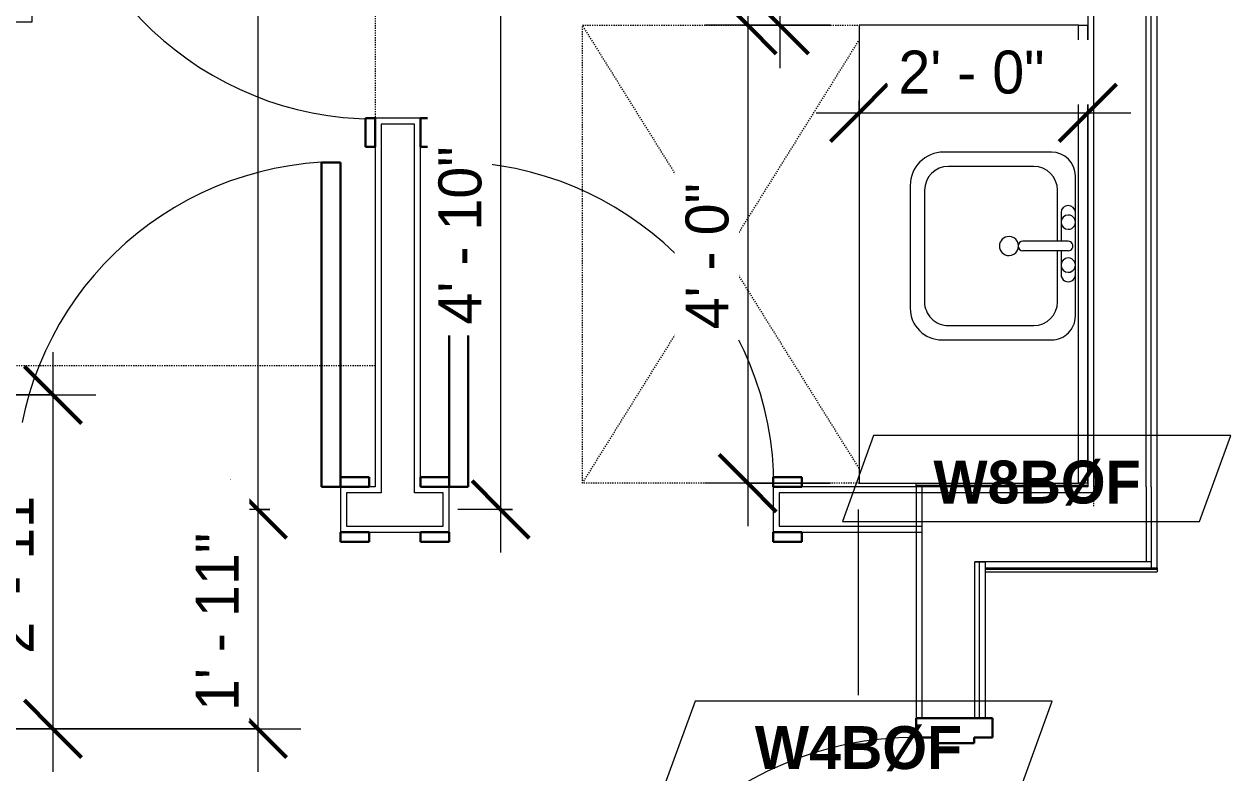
# Model space of a CAD drawing. Header units: inches. Extents: x -4010 to -1872, y 9846 to 12241.
# Drawn here: x -3598.9 to -3472.3, y 10388.6 to 10467.1 of the extents above; entities that cross this region are included whole.
import ezdxf

# ---------------------------------------------------------------- set-up
doc = ezdxf.new("R2010")
doc.units = ezdxf.units.IN
doc.header["$MEASUREMENT"] = 0
doc.linetypes.add('Dash', pattern=[0.25, 0.125, -0.125])
doc.linetypes.add('Dash 3_32_', pattern=[0.1875, 0.09375, -0.09375])
for name, color, linetype, lineweight in [('0-1', 7, 'Continuous', 5), ('0-3', 8, 'Continuous', 9), ('A-ANNO-DIMS', 211, 'Continuous', 9), ('A-ANNO-DIMS-48', 211, 'Continuous', 9), ('A-DETL-1', 90, 'Dash 3_32_', 18), ('A-DOOR-1', 7, 'Continuous', 9), ('A-DOOR-2', 10, 'Continuous', 30), ('A-DOOR-3', 31, 'Continuous', 9), ('A-DOOR-4', 31, 'Continuous', 30), ('A-DOOR-FRAM-2', 10, 'Continuous', 30), ('A-DOOR-FRAM-3', 31, 'Continuous', 30), ('A-GENM', 5, 'Continuous', 9), ('A-GENM-HDLN', 13, 'Dash', 9), ('A-WALL', 113, 'Continuous', 18), ('A-WALL-2', 250, 'Continuous', 18), ('A-WALL-3', 113, 'Continuous', 9), ('A-WALL-IDEN', 211, 'Continuous', 9), ('I-FURN', 30, 'Continuous', 9), ('I-FURN-HDLN', 30, 'Dash', 9), ('I-WALL-3', 7, 'Continuous', 9), ('P-SANR-FIXT', 6, 'Continuous', 9), ('Q-CASE', 31, 'Continuous', 9)]:
    doc.layers.add(name, color=color, linetype=linetype, lineweight=lineweight)
doc.styles.add('Century Gothic', font='ufonts.com_century-gothic.ttf', dxfattribs={"height": 4.5})
doc.styles.add('Century Gothic_B', font='GOTHICB.TTF', dxfattribs={"height": 4.5})
doc.dimstyles.new('OD_1__HACK_2', dxfattribs={"dimscale": 12, "dimtxt": 4.698757, "dimasz": 0.5, "dimexe": 0.375, "dimexo": 0.25, "dimgap": 0.0625, "dimtad": 1, "dimdec": 4, "dimrnd": 0.0625, "dimzin": 3, "dimdsep": 46, "dimlunit": 4, "dimtxsty": 'Century Gothic', "dimblk1": 'OBLIQUE', "dimblk2": 'OBLIQUE', "dimsah": 1, "dimcen": 0.09, "dimdle": 0.375, "dimazin": 0, "dimtfac": 1, "dimtdec": 4, "dimtix": 1, "dimtmove": 0, "dimatfit": 3, "dimfxl": 1, "dimtvp": 1, "dimtfill": 1, "dimfrac": 2, "dimtolj": 1, "dimtzin": 0, "dimarcsym": 2})

# ---------------------------------------------------------------- blocks, each defined once
blk = doc.blocks.new('Basic Wall _ INT - W8BØF - _5_8 GYP - 2X8 WOOD_BATT_ - 5_8 GYP_ - ___-2320001-UNITS PLANS - 3RD FLOOR')
at = {"layer": 'I-WALL-3'}
for p, q in [((-3505.3, 10418.69), (-3505.3, 10418.94)), ((-3487.3, 10418.69), (-3505.3, 10418.69)), ((-3505.3, 10418.61), (-3505.3, 10418.69)), ((-3505.3, 10418.56), (-3505.3, 10418.61))]:
    blk.add_line(p, q, dxfattribs=at)
blk = doc.blocks.new('Basic Wall _ INT - W8BØF - _5_8 GYP - 2X8 WOOD_BATT_ - 5_8 GYP_ - ___-2320000-UNITS PLANS - 3RD FLOOR')
at = {"layer": 'I-WALL-3'}
for p, q in [((-3498.05, 10409.94), (-3480.05, 10409.94)), ((-3498.05, 10409.65), (-3480.05, 10409.65)), ((-3480.05, 10410.06), (-3480.05, 10410.02)), ((-3480.05, 10410.02), (-3480.05, 10409.94)), ((-3480.05, 10409.94), (-3480.05, 10409.65))]:
    blk.add_line(p, q, dxfattribs=at)
blk = doc.blocks.new('HOLLOW METAL - UNIT DOOR-2191977-UNITS PLANS - 3RD FLOOR')
at = {"layer": 'A-DOOR-1'}
blk.add_arc((18, -3.875), 36, 180, 270, dxfattribs=at)
at = {"layer": 'A-DOOR-2'}
for p, q in [((16.25, -3.875), (18, -3.875)), ((16.25, -39.875), (16.25, -3.875)), ((18, -3.875), (18, -39.875)), ((18, -39.875), (16.25, -39.875))]:
    blk.add_line(p, q, dxfattribs=at)
at = {"layer": 'A-DOOR-FRAM-2'}
for p, q in [((-20, 4.125), (-18, 4.125)), ((-20, -3.875), (-20, 4.125)), ((-18, 4.125), (-18, 2.1875)), ((18, 4.125), (20, 4.125)), ((18, 2.1875), (18, 4.125)), ((20, 4.125), (20, -3.875)), ((-18, 2.1875), (-17.375, 2.1875)), ((-17.375, 2.1875), (-17.375, -1.9375)), ((17.375, 2.1875), (18, 2.1875)), ((17.375, -1.9375), (17.375, 2.1875)), ((-18, -1.9375), (-18, -3.875)), ((-17.375, -1.9375), (-18, -1.9375)), ((18, -1.9375), (17.375, -1.9375)), ((18, -3.875), (18, -1.9375)), ((-18, -3.875), (-20, -3.875)), ((20, -3.875), (18, -3.875))]:
    blk.add_line(p, q, dxfattribs=at)
blk = doc.blocks.new('CTR - 1st Phase - Common Walls_rvt-1-UNITS PLANS - 3RD FLOOR')
at = {"layer": 'A-WALL-2'}
for p, q in [((-3481.17, 10418.56), (-3481.17, 10644.28)), ((-3480.67, 10418.56), (-3480.67, 10644.28)), ((-3486.67, 10418.56), (-3486.67, 10546.38)), ((-3486.67, 10418.56), (-3486.67, 10417.94)), ((-3481.17, 10418.56), (-3481.17, 10417.94)), ((-3480.67, 10418.56), (-3480.67, 10410.69)), ((-3504.67, 10410.69), (-3504.67, 10417.94)), ((-3486.67, 10417.94), (-3504.67, 10417.94)), ((-3481.17, 10417.94), (-3481.17, 10410.69)), ((-3504.67, 10410.06), (-3504.67, 10410.69)), ((-3499.17, 10410.69), (-3498.67, 10410.69)), ((-3499.17, 10410.06), (-3499.17, 10410.69)), ((-3498.67, 10410.69), (-3499.17, 10410.69)), ((-3498.67, 10410.69), (-3498.05, 10410.69)), ((-3498.67, 10410.06), (-3498.67, 10410.69)), ((-3498.05, 10410.69), (-3498.67, 10410.69)), ((-3498.05, 10410.06), (-3498.05, 10410.69)), ((-3481.17, 10410.69), (-3498.05, 10410.69)), ((-3480.67, 10410.69), (-3481.17, 10410.69)), ((-3480.67, 10410.69), (-3481.17, 10410.69)), ((-3480.67, 10410.69), (-3480.67, 10410.06)), ((-3504.67, 10394.31), (-3504.67, 10410.06)), ((-3499.17, 10394.31), (-3499.17, 10410.06)), ((-3498.67, 10394.31), (-3498.67, 10410.06))]:
    blk.add_line(p, q, dxfattribs=at)
at = {"layer": 'I-WALL-3'}
for p, q in [((-3480.05, 10418.56), (-3480.05, 10644.28)), ((-3487.3, 10505.23), (-3487.3, 10418.56)), ((-3487.3, 10418.56), (-3505.3, 10418.56)), ((-3505.3, 10418.56), (-3505.3, 10417.94)), ((-3480.05, 10410.06), (-3480.05, 10418.56)), ((-3505.3, 10417.94), (-3505.3, 10410.06)), ((-3505.3, 10410.06), (-3505.3, 10394.31)), ((-3498.05, 10394.31), (-3498.05, 10410.06)), ((-3498.05, 10410.06), (-3480.67, 10410.06)), ((-3480.67, 10410.06), (-3480.05, 10410.06))]:
    blk.add_line(p, q, dxfattribs=at)
at = {"layer": '0-3'}
for name in ['Basic Wall _ INT - W8BØF - _5_8 GYP - 2X8 WOOD_BATT_ - 5_8 GYP_ - ___-2320001-UNITS PLANS - 3RD FLOOR', 'Basic Wall _ INT - W8BØF - _5_8 GYP - 2X8 WOOD_BATT_ - 5_8 GYP_ - ___-2320000-UNITS PLANS - 3RD FLOOR']:
    blk.add_blockref(name, (0, 0), dxfattribs=at)
at = {"layer": '0-3', "rotation": 270.0000000000063}
blk.add_blockref('HOLLOW METAL - UNIT DOOR-2191977-UNITS PLANS - 3RD FLOOR', (-3501.42, 10374.31), dxfattribs=at)
blk = doc.blocks.new('SWING - SINGLE - FLUSH - 2-10 x 6-8 - PRIVACY-3199407-UNITS PLANS - 3RD FLOOR')
at = {"layer": 'A-DOOR-3'}
blk.add_arc((17, 2.37), 34.07, 93.3657, 180, dxfattribs=at)
at = {"layer": 'A-DOOR-4'}
for p, q in [((15, 2.37), (15, 36.38)), ((17, 36.38), (15, 36.38)), ((17, 2.37), (17, 36.38)), ((17, 2.37), (15, 2.37))]:
    blk.add_line(p, q, dxfattribs=at)
at = {"layer": 'A-DOOR-FRAM-3'}
for p, q in [((-17, 3.37), (-20, 3.37)), ((-20, 3.37), (-20, 2.37)), ((-17, 2.37), (-17, 3.37)), ((20, 3.37), (17, 3.37)), ((17, 3.37), (17, 2.37)), ((20, 2.37), (20, 3.37)), ((-20, 2.37), (-17, 2.37)), ((17, 2.37), (20, 2.37)), ((-17, -2.38), (-20, -2.38)), ((-20, -2.38), (-20, -3.38)), ((-17, -3.38), (-17, -2.38)), ((20, -2.38), (17, -2.38)), ((17, -2.38), (17, -3.38)), ((20, -3.38), (20, -2.38)), ((-20, -3.38), (-17, -3.38)), ((17, -3.38), (20, -3.38))]:
    blk.add_line(p, q, dxfattribs=at)
blk = doc.blocks.new('Bed-Standard - Queen 60_ x 79_-V81-UNITS PLANS - 3RD FLOOR')
at = {"layer": 'I-FURN'}
for p, q in [((-19.31, 41.3), (40.69, 41.3)), ((-19.31, -37.2), (-19.31, 41.3)), ((40.69, 41.3), (40.69, -37.2)), ((40.69, -23.7), (-19.31, -17.13)), ((-16.31, -23.7), (37.69, -23.7)), ((-16.31, -35.7), (-16.31, -23.7)), ((37.69, -35.7), (37.69, -23.7)), ((-16.31, -35.7), (37.69, -35.7))]:
    blk.add_line(p, q, dxfattribs=at)
at = {"layer": 'I-FURN-HDLN'}
for p, q in [((-55.31, 77.3), (-7.94, 77.3)), ((-5.44, 77.3), (55.06, 77.3)), ((57.56, 77.3), (58.94, 77.3)), ((58.69, 77.3), (58.69, -37.2)), ((63.69, 77.3), (64.69, 77.3)), ((64.69, 77.3), (64.69, 75.61)), ((64.69, 68.86), (64.69, -13.2)), ((-55.31, 17.36), (-55.31, 51.36))]:
    blk.add_line(p, q, dxfattribs=at)
blk = doc.blocks.new('M_Sink Vanity-Square - 500 x 440mm-1352614-UNITS PLANS - 3RD FLOOR')
at = {"layer": 'P-SANR-FIXT'}
for p, q in [((7.96, 7.09), (-6.72, 7.09)), ((3.62, 7.09), (-2.88, 7.09)), ((0.12, 6.33), (0.12, 1.59)), ((1.12, 6.33), (1.12, 1.59)), ((0.12, 5.22), (-5.22, 5.22)), ((-2.88, 5.59), (0.12, 5.59)), ((1.12, 5.59), (3.62, 5.59)), ((6.46, 5.22), (1.12, 5.22)), ((-9.22, 4.59), (-9.22, -6.73)), ((10.46, -6.91), (10.46, 4.59)), ((-7.72, 2.72), (-7.72, -6.23)), ((8.96, -6.23), (8.96, 2.72)), ((-5.22, -8.73), (6.46, -8.73)), ((-5.72, -10.23), (7.14, -10.23))]:
    blk.add_line(p, q, dxfattribs=at)
for centre, radius, start, end in [((-6.72, 4.59), 2.5, 90, 180), ((-2.88, 6.34), 0.75, 90, 270), ((-1.88, 6.34), 0.75, 360, 180), ((-1.88, 6.34), 0.75, 180, 0), ((0.62, 6.33), 0.5, 360, 180), ((2.62, 6.34), 0.75, 360, 180), ((2.62, 6.34), 0.75, 180, 360), ((3.62, 6.34), 0.75, 270, 90), ((7.96, 4.59), 2.5, 360, 90), ((-5.22, 2.72), 2.5, 90, 180), ((6.46, 2.72), 2.5, 0, 90), ((0.62, 1.59), 0.5, 180, 0), ((0.62, 0.13), 1, 360, 180), ((0.62, 0.13), 1, 180, 0), ((-5.22, -6.23), 2.5, 180, 270), ((6.46, -6.23), 2.5, 270, 0), ((-5.72, -6.73), 3.5, 180, 270), ((7.14, -6.91), 3.32, 270, 0)]:
    blk.add_arc(centre, radius, start, end, dxfattribs=at)
blk = doc.blocks.new('Bath Vanity - Bath Vanity 48_-2551079-UNITS PLANS - 3RD FLOOR')
at = {"layer": 'Q-CASE'}
for p, q in [((-23.26, -1), (-23.26, -24)), ((24.74, -24), (24.74, -1)), ((-23.26, -24), (24.74, -24))]:
    blk.add_line(p, q, dxfattribs=at)
blk = doc.blocks.new('ADA Clearances - 30_x48_-V43-UNITS PLANS - 3RD FLOOR')
at = {"layer": 'A-GENM-HDLN'}
for p, q in [((15, 24), (-14, -22.41)), ((-14, 24), (-8, 24)), ((-5, 24), (15, 24)), ((15, 24), (15, -24)), ((-14, 22.41), (15, -24)), ((15, -24), (-14, -24))]:
    blk.add_line(p, q, dxfattribs=at)
blk = doc.blocks.new('BATHROOM MIRROR - BATHROOM MIRROR 48_-3124766-UNITS PLANS - 3RD FLOOR')
at = {"layer": 'Q-CASE'}
for p, q in [((24.74, 24), (-23.26, 24)), ((-23.26, 23), (-23.26, 24)), ((-23.26, 23), (24.74, 23)), ((24.74, 24), (24.74, 23))]:
    blk.add_line(p, q, dxfattribs=at)
blk = doc.blocks.new('SWING - SINGLE - FLUSH - 2-10 x 6-8 - PRIVACY-3199405-UNITS PLANS - 3RD FLOOR')
at = {"layer": 'A-DOOR-3'}
blk.add_arc((17, -2.37), 34.07, 180, 266.6343, dxfattribs=at)
at = {"layer": 'A-DOOR-4'}
for p, q in [((15, -2.37), (15, -36.38)), ((17, -2.37), (15, -2.37)), ((17, -2.37), (17, -36.38)), ((17, -36.38), (15, -36.38))]:
    blk.add_line(p, q, dxfattribs=at)
at = {"layer": 'A-DOOR-FRAM-3'}
for p, q in [((-20, 2.38), (-20, 3.38)), ((-20, 3.38), (-17, 3.38)), ((-17, 3.38), (-17, 2.38)), ((17, 2.38), (17, 3.38)), ((17, 3.38), (20, 3.38)), ((20, 3.38), (20, 2.38)), ((-17, 2.38), (-20, 2.38)), ((20, 2.38), (17, 2.38)), ((-20, -2.37), (-17, -2.37)), ((-20, -3.37), (-20, -2.37)), ((-17, -2.37), (-17, -3.37)), ((17, -2.37), (20, -2.37)), ((17, -3.37), (17, -2.37)), ((20, -2.37), (20, -3.37)), ((-17, -3.37), (-20, -3.37)), ((20, -3.37), (17, -3.37))]:
    blk.add_line(p, q, dxfattribs=at)
blk = doc.blocks.new('DIMBLOCK171-UNITS PLANS - 3RD FLOOR')
at = {"layer": 'A-ANNO-DIMS-48'}
for p, q in [((-3595.84, 10432.69), (-3595.84, 10388.69)), ((-3602.67, 10428.19), (-3591.34, 10428.19)), ((-3595.84, 10428.19), (-3602.67, 10428.19)), ((-3602.67, 10393.19), (-3591.34, 10393.19)), ((-3595.84, 10393.19), (-3602.67, 10393.19))]:
    blk.add_line(p, q, dxfattribs=at)
at = {"layer": 'A-ANNO-DIMS-48', "lineweight": 50}
for p, q in [((-3595.84, 10428.19), (-3598.84, 10431.19)), ((-3595.84, 10428.19), (-3592.84, 10425.19)), ((-3595.84, 10393.19), (-3598.84, 10396.19)), ((-3595.84, 10393.19), (-3592.84, 10390.19))]:
    blk.add_line(p, q, dxfattribs=at)
at = {"layer": 'A-ANNO-DIMS-48', "color": 0, "insert": (-3602.36, 10401.07), "char_height": 4.5, "width": 23.091, "attachment_point": 1, "rotation": 90, "line_spacing_factor": 0.984502, "style": 'Century Gothic', "bg_fill": 3, "box_fill_scale": 1.25, "bg_fill_color": 256, "bg_fill_true_color": 13158600, "bg_fill_transparency": 0}
blk.add_mtext('2\' - 11"', dxfattribs=at)
blk = doc.blocks.new('_Oblique')
at = {"color": 0, "linetype": 'ByBlock', "lineweight": -2}
blk.add_line((-0.5, -0.5), (0.5, 0.5), dxfattribs=at)
blk = doc.blocks.new('DIMBLOCK174-UNITS PLANS - 3RD FLOOR')
at = {"layer": 'A-ANNO-DIMS-48'}
for p, q in [((-3574.35, 10554.69), (-3574.35, 10416.19)), ((-3573.11, 10550.19), (-3578.85, 10550.19)), ((-3574.35, 10550.19), (-3573.11, 10550.19)), ((-3573.11, 10416.19), (-3578.85, 10416.19)), ((-3574.35, 10416.19), (-3573.11, 10416.19))]:
    blk.add_line(p, q, dxfattribs=at)
at = {"layer": 'A-ANNO-DIMS-48', "lineweight": 50}
for p, q in [((-3574.35, 10550.19), (-3577.35, 10553.19)), ((-3574.35, 10550.19), (-3571.35, 10547.19)), ((-3574.35, 10416.19), (-3577.35, 10419.19)), ((-3574.35, 10416.19), (-3571.35, 10413.19))]:
    blk.add_line(p, q, dxfattribs=at)
at = {"layer": 'A-ANNO-DIMS-48', "color": 0, "insert": (-3580.87, 10473.57), "char_height": 4.5, "width": 23.091, "attachment_point": 1, "rotation": 90, "line_spacing_factor": 0.984502, "style": 'Century Gothic', "bg_fill": 3, "box_fill_scale": 1.25, "bg_fill_color": 256, "bg_fill_true_color": 13158600, "bg_fill_transparency": 0}
blk.add_mtext('11\' - 2"', dxfattribs=at)
blk = doc.blocks.new('DIMBLOCK175-UNITS PLANS - 3RD FLOOR')
at = {"layer": 'A-ANNO-DIMS-48', "lineweight": 50}
for p, q in [((-3574.35, 10416.19), (-3577.35, 10419.19)), ((-3574.35, 10416.19), (-3571.35, 10413.19)), ((-3574.35, 10393.19), (-3577.35, 10396.19)), ((-3574.35, 10393.19), (-3571.35, 10390.19))]:
    blk.add_line(p, q, dxfattribs=at)
at = {"layer": 'A-ANNO-DIMS-48'}
for p, q in [((-3573.11, 10416.19), (-3578.85, 10416.19)), ((-3574.35, 10416.19), (-3574.35, 10388.69)), ((-3574.35, 10416.19), (-3573.11, 10416.19)), ((-3602.67, 10393.19), (-3569.85, 10393.19)), ((-3574.35, 10393.19), (-3602.67, 10393.19))]:
    blk.add_line(p, q, dxfattribs=at)
at = {"layer": 'A-ANNO-DIMS-48', "color": 0, "insert": (-3580.87, 10395.07), "char_height": 4.5, "width": 23.091, "attachment_point": 1, "rotation": 90, "line_spacing_factor": 0.984502, "style": 'Century Gothic', "bg_fill": 3, "box_fill_scale": 1.25, "bg_fill_color": 256, "bg_fill_true_color": 13158600, "bg_fill_transparency": 0}
blk.add_mtext('1\' - 11"', dxfattribs=at)
blk = doc.blocks.new('DIMBLOCK176-UNITS PLANS - 3RD FLOOR')
at = {"layer": 'A-ANNO-DIMS-48'}
for p, q in [((-3548.89, 10478.69), (-3548.89, 10411.69)), ((-3553.3, 10474.19), (-3544.39, 10474.19)), ((-3548.89, 10474.19), (-3553.3, 10474.19)), ((-3547.65, 10416.19), (-3553.39, 10416.19)), ((-3548.89, 10416.19), (-3547.65, 10416.19))]:
    blk.add_line(p, q, dxfattribs=at)
at = {"layer": 'A-ANNO-DIMS-48', "lineweight": 50}
for p, q in [((-3548.89, 10474.19), (-3551.89, 10477.19)), ((-3548.89, 10474.19), (-3545.89, 10471.19)), ((-3548.89, 10416.19), (-3551.89, 10419.19)), ((-3548.89, 10416.19), (-3545.89, 10413.19))]:
    blk.add_line(p, q, dxfattribs=at)
at = {"layer": 'A-ANNO-DIMS-48', "color": 0, "insert": (-3555.41, 10435.57), "char_height": 4.5, "width": 23.091, "attachment_point": 1, "rotation": 90, "line_spacing_factor": 0.984502, "style": 'Century Gothic', "bg_fill": 3, "box_fill_scale": 1.25, "bg_fill_color": 256, "bg_fill_true_color": 13158600, "bg_fill_transparency": 0}
blk.add_mtext('4\' - 10"', dxfattribs=at)
blk = doc.blocks.new('DIMBLOCK253-UNITS PLANS - 3RD FLOOR')
at = {"layer": 'A-ANNO-DIMS-48'}
for p, q in [((-3522.98, 10471.44), (-3522.98, 10414.44)), ((-3514.3, 10466.94), (-3527.48, 10466.94)), ((-3522.98, 10466.94), (-3514.3, 10466.94)), ((-3514.3, 10418.94), (-3527.48, 10418.94)), ((-3522.98, 10418.94), (-3514.3, 10418.94))]:
    blk.add_line(p, q, dxfattribs=at)
at = {"layer": 'A-ANNO-DIMS-48', "lineweight": 50}
for p, q in [((-3522.98, 10466.94), (-3525.98, 10469.94)), ((-3522.98, 10466.94), (-3519.98, 10463.94)), ((-3522.98, 10418.94), (-3525.98, 10421.94)), ((-3522.98, 10418.94), (-3519.98, 10415.94))]:
    blk.add_line(p, q, dxfattribs=at)
at = {"layer": 'A-ANNO-DIMS-48', "color": 0, "insert": (-3529.5, 10435.07), "char_height": 4.5, "width": 18.8845, "attachment_point": 1, "rotation": 90, "line_spacing_factor": 0.984502, "style": 'Century Gothic', "bg_fill": 3, "box_fill_scale": 1.25, "bg_fill_color": 256, "bg_fill_true_color": 13158600, "bg_fill_transparency": 0}
blk.add_mtext('4\' - 0"', dxfattribs=at)
blk = doc.blocks.new('DIMBLOCK254-UNITS PLANS - 3RD FLOOR')
at = {"layer": 'A-ANNO-DIMS-48', "lineweight": 50}
for p, q in [((-3511.3, 10457.76), (-3508.3, 10460.76)), ((-3487.3, 10457.76), (-3484.3, 10460.76)), ((-3511.3, 10457.76), (-3514.3, 10454.76)), ((-3487.3, 10457.76), (-3490.3, 10454.76))]:
    blk.add_line(p, q, dxfattribs=at)
at = {"layer": 'A-ANNO-DIMS-48'}
for p, q in [((-3511.3, 10459.01), (-3511.3, 10453.26)), ((-3511.3, 10457.76), (-3511.3, 10459.01)), ((-3487.3, 10459.01), (-3487.3, 10453.26)), ((-3487.3, 10457.76), (-3487.3, 10459.01)), ((-3515.8, 10457.76), (-3482.8, 10457.76))]:
    blk.add_line(p, q, dxfattribs=at)
at = {"layer": 'A-ANNO-DIMS-48', "color": 0, "insert": (-3507.17, 10464.28), "char_height": 4.5, "width": 18.8845, "attachment_point": 1, "line_spacing_factor": 0.984502, "style": 'Century Gothic', "bg_fill": 3, "box_fill_scale": 1.25, "bg_fill_color": 256, "bg_fill_true_color": 13158600, "bg_fill_transparency": 0}
blk.add_mtext('2\' - 0"', dxfattribs=at)
blk = doc.blocks.new('DIMBLOCK255-UNITS PLANS - 3RD FLOOR')
at = {"layer": 'A-ANNO-DIMS-48'}
for p, q in [((-3519.61, 10504.98), (-3519.61, 10462.44)), ((-3518.37, 10500.48), (-3524.11, 10500.48)), ((-3519.61, 10500.48), (-3518.37, 10500.48)), ((-3514.3, 10466.94), (-3524.11, 10466.94)), ((-3519.61, 10466.94), (-3514.3, 10466.94))]:
    blk.add_line(p, q, dxfattribs=at)
at = {"layer": 'A-ANNO-DIMS-48', "lineweight": 50}
for p, q in [((-3519.61, 10500.48), (-3522.61, 10503.48)), ((-3519.61, 10500.48), (-3516.61, 10497.48)), ((-3519.61, 10466.94), (-3522.61, 10469.94)), ((-3519.61, 10466.94), (-3516.61, 10463.94))]:
    blk.add_line(p, q, dxfattribs=at)
at = {"layer": 'A-ANNO-DIMS-48', "color": 0, "insert": (-3526.13, 10472.45), "char_height": 4.5, "width": 27.029, "attachment_point": 1, "rotation": 90, "line_spacing_factor": 0.984502, "style": 'Century Gothic', "bg_fill": 3, "box_fill_scale": 1.25, "bg_fill_color": 256, "bg_fill_true_color": 13158600, "bg_fill_transparency": 0}
blk.add_mtext('33" MIN', dxfattribs=at)
blk = doc.blocks.new('Wall Tag - Arch Wall-3956453-UNITS PLANS - 3RD FLOOR')
at = {"layer": 'A-WALL-IDEN'}
for p, q in [((-0.3561, 0.0937), (-0.4244, -0.0937)), ((0.4244, 0.0937), (-0.3561, 0.0937)), ((0.3561, -0.0937), (0.4244, 0.0937)), ((-0.4244, -0.0937), (0.3561, -0.0937))]:
    blk.add_line(p, q, dxfattribs=at)

msp = doc.modelspace()

# ---------------------------------------------------------------- linework, layer by layer
at = {"layer": 'A-DETL-1'}
msp.add_line((-3486.67374, 10416.55119), (-3486.67374, 10544.22384), dxfattribs=at)
at = {"layer": 'A-WALL'}
for p, q in [((-3561.42374, 10456.5644), (-3561.42374, 10417.9394)), ((-3557.92374, 10456.5644), (-3561.42374, 10456.5644)), ((-3557.92374, 10417.9394), (-3557.92374, 10456.5644)), ((-3565.04874, 10417.9394), (-3565.04874, 10414.4394)), ((-3561.42374, 10417.9394), (-3565.04874, 10417.9394)), ((-3554.92374, 10417.9394), (-3557.92374, 10417.9394)), ((-3554.92374, 10414.4394), (-3554.92374, 10417.9394)), ((-3519.67374, 10417.9394), (-3519.67374, 10414.4394)), ((-3504.67833, 10417.9394), (-3519.67374, 10417.9394)), ((-3565.04874, 10414.4394), (-3554.92374, 10414.4394)), ((-3519.67374, 10414.4394), (-3504.67833, 10414.4394))]:
    msp.add_line(p, q, dxfattribs=at)
at = {"layer": 'A-WALL-3'}
for p, q in [((-3557.29874, 10457.1894), (-3562.04874, 10457.1894)), ((-3562.04874, 10457.1894), (-3562.04874, 10418.5644)), ((-3557.29874, 10418.5644), (-3557.29874, 10457.1894)), ((-3562.04874, 10418.5644), (-3565.67374, 10418.5644)), ((-3565.67374, 10418.5644), (-3565.67374, 10413.8144)), ((-3554.29874, 10418.5644), (-3557.29874, 10418.5644)), ((-3554.29874, 10413.8144), (-3554.29874, 10418.5644)), ((-3504.67833, 10418.5644), (-3520.29874, 10418.5644)), ((-3520.29874, 10418.5644), (-3520.29874, 10413.8144)), ((-3504.67833, 10413.8144), (-3504.67833, 10418.5644)), ((-3565.67374, 10413.8144), (-3554.29874, 10413.8144)), ((-3520.29874, 10413.8144), (-3504.67833, 10413.8144))]:
    msp.add_line(p, q, dxfattribs=at)

# ---------------------------------------------------------------- block references
at = {"layer": '0-1'}
msp.add_blockref('CTR - 1st Phase - Common Walls_rvt-1-UNITS PLANS - 3RD FLOOR', (0, 0), dxfattribs=at)
at = {"layer": 'A-DOOR-3'}
for name, p, rotation in [('SWING - SINGLE - FLUSH - 2-10 x 6-8 - PRIVACY-3199407-UNITS PLANS - 3RD FLOOR', (-3559.67374, 10474.1894), 90.00000000000112), ('SWING - SINGLE - FLUSH - 2-10 x 6-8 - PRIVACY-3199405-UNITS PLANS - 3RD FLOOR', (-3537.29874, 10416.1894), 180)]:
    msp.add_blockref(name, p, dxfattribs=dict(at, rotation=rotation))
msp.add_blockref('SWING - SINGLE - FLUSH - 2-10 x 6-8 - PRIVACY-3199407-UNITS PLANS - 3RD FLOOR', (-3582.67374, 10416.1894), dxfattribs=at)
at = {"layer": 'A-GENM', "rotation": 180}
msp.add_blockref('ADA Clearances - 30_x48_-V43-UNITS PLANS - 3RD FLOOR', (-3525.30333, 10442.9394), dxfattribs=at)
at = {"layer": 'A-WALL-IDEN', "xscale": 47.99999999999997, "yscale": 47.99999999999997, "zscale": 47.99999999999997}
msp.add_blockref('Wall Tag - Arch Wall-3956453-UNITS PLANS - 3RD FLOOR', (-3511.40002, 10391.61454), dxfattribs=at)
at = {"layer": 'I-FURN', "rotation": 180}
msp.add_blockref('Bed-Standard - Queen 60_ x 79_-V81-UNITS PLANS - 3RD FLOOR', (-3617.36021, 10508.5484), dxfattribs=at)
at = {"layer": 'P-SANR-FIXT', "rotation": 269.9999999998077}
msp.add_blockref('M_Sink Vanity-Square - 500 x 440mm-1352614-UNITS PLANS - 3RD FLOOR', (-3495.70248, 10444.41888), dxfattribs=at)
at = {"layer": 'Q-CASE'}
for name, p, rotation in [('Bath Vanity - Bath Vanity 48_-2551079-UNITS PLANS - 3RD FLOOR', (-3487.29874, 10443.6771), 269.9999999998226), ('BATHROOM MIRROR - BATHROOM MIRROR 48_-3124766-UNITS PLANS - 3RD FLOOR', (-3511.30333, 10443.6771), 269.9999999998893)]:
    msp.add_blockref(name, p, dxfattribs=dict(at, rotation=rotation))

# ---------------------------------------------------------------- texts
at = {"layer": 'A-WALL-IDEN', "char_height": 4.5, "width": 26.058, "attachment_point": 1, "style": 'Century Gothic_B'}
for s, insert in [('W8BØF', (-3503.49762, 10421.31272)), ('W4BØF', (-3522.2239, 10393.48583))]:
    msp.add_mtext(s, dxfattribs=dict(at, insert=insert))

# ---------------------------------------------------------------- next in the draw order: dimensions: what is measured, and where the dimension line sits
at = {"layer": 'A-ANNO-DIMS'}
for base, p1, p2, override, picture, middle in [((-3574.3535, 10416.1894), (-3570.11086, 10550.1894), (-3570.11086, 10416.1894), {"dimpost": '<>', "dimfxl": 134}, 'DIMBLOCK174-UNITS PLANS - 3RD FLOOR', (-3577.41009, 10483.1894)), ((-3548.89202, 10416.1894), (-3556.29874, 10474.1894), (-3544.64937, 10416.1894), {"dimpost": '<>', "dimfxl": 59.158327}, 'DIMBLOCK176-UNITS PLANS - 3RD FLOOR', (-3552.0052, 10445.1894)), ((-3522.9773, 10418.9394), (-3511.29874, 10466.9394), (-3511.29874, 10418.9394), {"dimpost": '<>', "dimfxl": 48}, 'DIMBLOCK253-UNITS PLANS - 3RD FLOOR', (-3526.09049, 10442.9394)), ((-3595.84119, 10393.1894), (-3605.67374, 10428.1894), (-3605.67374, 10393.1894), {"dimpost": '<>', "dimfxl": 35}, 'DIMBLOCK171-UNITS PLANS - 3RD FLOOR', (-3598.89778, 10410.6894))]:
    dim = msp.add_linear_dim(base=base, p1=p1, p2=p2, angle=90, dimstyle='OD_1__HACK_2', override=override, dxfattribs=at)
    dim.commit()
    dim.dimension.update_dxf_attribs({"geometry": picture, "text_midpoint": middle})

# ---------------------------------------------------------------- next in the draw order: linework, layer by layer
at = {"layer": 'A-WALL-IDEN'}
msp.add_line((-3511.40002, 10416.1894), (-3511.40002, 10396.74156), dxfattribs=at)

# ---------------------------------------------------------------- next in the draw order: block references
at = {"layer": 'A-WALL-IDEN', "xscale": 47.99999999999997, "yscale": 47.99999999999997, "zscale": 47.99999999999997}
msp.add_blockref('Wall Tag - Arch Wall-3956453-UNITS PLANS - 3RD FLOOR', (-3492.67374, 10419.44142), dxfattribs=at)

# ---------------------------------------------------------------- next in the draw order: dimensions: what is measured, and where the dimension line sits
at = {"layer": 'A-ANNO-DIMS'}
dim = msp.add_linear_dim(base=(-3487.29874, 10457.76294), p1=(-3511.29874, 10462.00558), p2=(-3487.29874, 10462.00558), dimstyle='OD_1__HACK_2', override={"dimpost": '<>', "dimfxl": 24}, dxfattribs=at)
dim.commit()
dim.dimension.update_dxf_attribs({"geometry": 'DIMBLOCK254-UNITS PLANS - 3RD FLOOR', "text_midpoint": (-3499.29874, 10460.87613)})
dim = msp.add_linear_dim(base=(-3574.3535, 10393.1894), p1=(-3570.11086, 10416.1894), p2=(-3605.67374, 10393.1894), angle=90, dimstyle='OD_1__HACK_2', override={"dimpost": '<>', "dimfxl": 42.352312}, dxfattribs=at)
dim.commit()
dim.dimension.update_dxf_attribs({"geometry": 'DIMBLOCK175-UNITS PLANS - 3RD FLOOR', "text_midpoint": (-3577.3535, 10404.6894)})

# ---------------------------------------------------------------- next in the draw order: dimensions: what is measured, and where the dimension line sits
dim = msp.add_linear_dim(base=(-3519.61229, 10466.9394), p1=(-3515.36965, 10500.47799), p2=(-3511.30333, 10466.9394), angle=90, text='33" MIN', dimstyle='OD_1__HACK_2', override={"dimpost": '<>', "dimfxl": 33.784198}, dxfattribs=at)
dim.commit()
dim.dimension.update_dxf_attribs({"geometry": 'DIMBLOCK255-UNITS PLANS - 3RD FLOOR', "text_midpoint": (-3522.72548, 10483.70869)})

doc.saveas('drawing.dxf')
